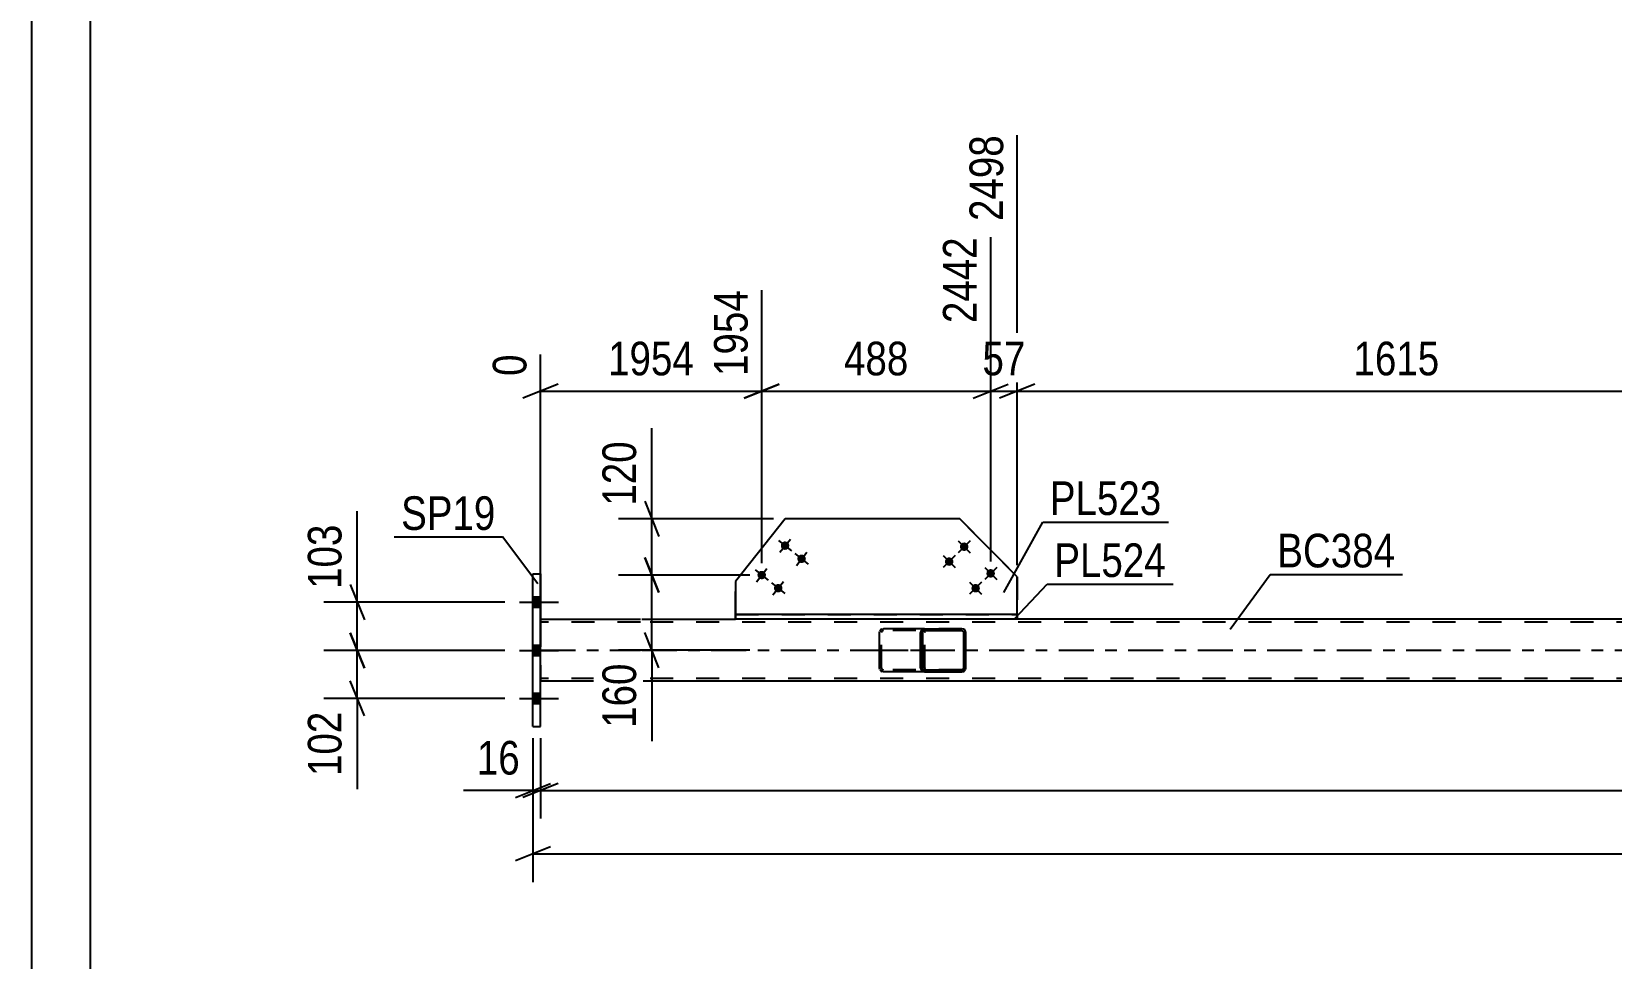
# Model space of a CAD drawing. Header units: millimetres. Extents: x 0 to 841, y 0 to 594.
# Drawn here: x 0 to 134.5, y 199.9 to 278.9 of the extents above; entities that cross this region are included whole.
import ezdxf

# ---------------------------------------------------------------- set-up
doc = ezdxf.new("R2010")
doc.units = ezdxf.units.MM
doc.linetypes.add('DXK_LINE_DOT2', pattern=[3.9198, 1.9599, -1.9599])
doc.linetypes.add('DXK_LINE_DOT3', pattern=[5.9187, 2.979, -0.9799, 0.9799, -0.9799])
doc.styles.add('Arial Narrow', font='ARIALN.TTF', dxfattribs={"height": 0.2})

# ---------------------------------------------------------------- blocks, each defined once
blk = doc.blocks.new('Unknown-570349097-1114 - 28277')
at = {"color": 5, "linetype": 'Continuous'}
for p, q in [((0, 594), (0, 0)), ((5, 589), (5, 5))]:
    blk.add_line(p, q, dxfattribs=at)
blk = doc.blocks.new('Bolt-570349097-1370 - 1231')
at = {"linetype": 'Continuous'}
for points in [[(64.39, 235.35), (64.45, 235.3), (64.49, 235.23), (64.52, 235.16), (64.53, 235.09), (64.52, 235.01), (64.5, 234.94), (64.47, 234.87), (64.42, 234.82), (64.36, 234.77), (64.3, 234.73), (64.22, 234.72), (64.15, 234.71), (64.07, 234.72), (64, 234.75), (63.94, 234.79), (63.89, 234.84), (63.85, 234.91), (63.82, 234.98), (63.81, 235.05), (63.81, 235.13), (63.83, 235.2), (63.87, 235.27), (63.91, 235.33), (63.97, 235.37), (64.04, 235.41), (64.11, 235.43), (64.19, 235.43), (64.26, 235.42), (64.33, 235.39)], [(65.8, 234.23), (65.86, 234.18), (65.9, 234.11), (65.92, 234.04), (65.94, 233.97), (65.93, 233.89), (65.91, 233.82), (65.88, 233.76), (65.83, 233.7), (65.77, 233.65), (65.71, 233.62), (65.63, 233.6), (65.56, 233.59), (65.48, 233.6), (65.41, 233.63), (65.35, 233.67), (65.3, 233.72), (65.26, 233.79), (65.23, 233.86), (65.22, 233.93), (65.22, 234.01), (65.24, 234.08), (65.28, 234.15), (65.32, 234.21), (65.38, 234.25), (65.45, 234.29), (65.52, 234.31), (65.6, 234.31), (65.67, 234.3), (65.74, 234.27)], [(62.4, 232.84), (62.46, 232.79), (62.5, 232.73), (62.53, 232.66), (62.54, 232.58), (62.53, 232.51), (62.51, 232.44), (62.48, 232.37), (62.43, 232.31), (62.37, 232.26), (62.31, 232.23), (62.23, 232.21), (62.16, 232.21), (62.08, 232.22), (62.01, 232.24), (61.95, 232.29), (61.9, 232.34), (61.86, 232.4), (61.83, 232.47), (61.82, 232.55), (61.82, 232.62), (61.84, 232.69), (61.88, 232.76), (61.92, 232.82), (61.98, 232.87), (62.05, 232.9), (62.12, 232.92), (62.2, 232.92), (62.27, 232.91), (62.34, 232.89)], [(63.81, 231.73), (63.87, 231.67), (63.91, 231.61), (63.93, 231.54), (63.95, 231.46), (63.94, 231.39), (63.92, 231.32), (63.89, 231.25), (63.84, 231.19), (63.78, 231.14), (63.72, 231.11), (63.64, 231.09), (63.57, 231.09), (63.49, 231.1), (63.42, 231.12), (63.36, 231.17), (63.31, 231.22), (63.27, 231.28), (63.24, 231.35), (63.23, 231.43), (63.23, 231.5), (63.25, 231.57), (63.28, 231.64), (63.33, 231.7), (63.39, 231.75), (63.46, 231.78), (63.53, 231.8), (63.61, 231.81), (63.68, 231.79), (63.75, 231.77)]]:
    blk.add_hatch(color=1, dxfattribs=at).paths.add_polyline_path(points)
at = {"color": 1, "linetype": 'Continuous'}
for p, q in [((63.6, 235.52), (64.73, 234.62)), ((63.72, 234.51), (64.62, 235.63)), ((65.01, 234.4), (66.14, 233.5)), ((65.13, 233.39), (66.02, 234.52)), ((61.61, 233.01), (62.74, 232.12)), ((61.73, 232), (62.63, 233.13)), ((63.02, 231.89), (64.15, 231)), ((63.14, 230.88), (64.03, 232.01))]:
    blk.add_line(p, q, dxfattribs=at)
blk = doc.blocks.new('Bolt-570349097-1369 - 1231')
at = {"linetype": 'Continuous'}
for points in [[(79.19, 235.26), (79.25, 235.3), (79.32, 235.33), (79.4, 235.34), (79.47, 235.34), (79.54, 235.32), (79.61, 235.29), (79.67, 235.24), (79.72, 235.18), (79.76, 235.12), (79.78, 235.05), (79.78, 234.97), (79.77, 234.9), (79.75, 234.82), (79.71, 234.76), (79.66, 234.71), (79.59, 234.66), (79.52, 234.64), (79.45, 234.62), (79.37, 234.62), (79.3, 234.64), (79.23, 234.67), (79.17, 234.72), (79.13, 234.78), (79.09, 234.84), (79.07, 234.92), (79.06, 234.99), (79.07, 235.07), (79.1, 235.14), (79.14, 235.2)], [(77.91, 233.99), (77.98, 234.03), (78.04, 234.06), (78.12, 234.07), (78.19, 234.07), (78.27, 234.05), (78.34, 234.02), (78.39, 233.97), (78.44, 233.92), (78.48, 233.85), (78.5, 233.78), (78.51, 233.7), (78.5, 233.63), (78.47, 233.56), (78.43, 233.49), (78.38, 233.44), (78.32, 233.4), (78.25, 233.37), (78.17, 233.35), (78.1, 233.36), (78.02, 233.37), (77.96, 233.41), (77.9, 233.45), (77.85, 233.51), (77.81, 233.58), (77.79, 233.65), (77.79, 233.72), (77.8, 233.8), (77.82, 233.87), (77.86, 233.93)], [(81.44, 232.98), (81.51, 233.03), (81.58, 233.06), (81.65, 233.07), (81.73, 233.07), (81.8, 233.05), (81.87, 233.02), (81.93, 232.97), (81.98, 232.91), (82.01, 232.85), (82.03, 232.77), (82.04, 232.7), (82.03, 232.62), (82, 232.55), (81.96, 232.49), (81.91, 232.44), (81.85, 232.39), (81.78, 232.36), (81.7, 232.35), (81.63, 232.35), (81.56, 232.37), (81.49, 232.4), (81.43, 232.45), (81.38, 232.51), (81.34, 232.57), (81.32, 232.65), (81.32, 232.72), (81.33, 232.8), (81.35, 232.87), (81.39, 232.93)], [(80.17, 231.72), (80.23, 231.76), (80.3, 231.79), (80.37, 231.8), (80.45, 231.8), (80.52, 231.78), (80.59, 231.75), (80.65, 231.7), (80.7, 231.64), (80.73, 231.58), (80.75, 231.51), (80.76, 231.43), (80.75, 231.36), (80.72, 231.29), (80.69, 231.22), (80.63, 231.17), (80.57, 231.12), (80.5, 231.1), (80.43, 231.08), (80.35, 231.09), (80.28, 231.1), (80.21, 231.14), (80.15, 231.18), (80.1, 231.24), (80.07, 231.31), (80.05, 231.38), (80.04, 231.45), (80.05, 231.53), (80.08, 231.6), (80.12, 231.66)]]:
    blk.add_hatch(color=1, dxfattribs=at).paths.add_polyline_path(points)
at = {"color": 1, "linetype": 'Continuous'}
for p, q in [((79.93, 235.49), (78.91, 234.47)), ((78.92, 235.49), (79.93, 234.47)), ((78.66, 234.22), (77.63, 233.21)), ((77.64, 234.22), (78.65, 233.2)), ((82.19, 233.22), (81.17, 232.2)), ((81.17, 233.22), (82.19, 232.2)), ((80.91, 231.95), (79.89, 230.93)), ((79.89, 231.95), (80.91, 230.93))]:
    blk.add_line(p, q, dxfattribs=at)
blk = doc.blocks.new('Part-570349097-1310 - 1231')
at = {"color": 2, "linetype": 'Continuous'}
for p, q in [((42.7, 232.66), (43.34, 232.66)), ((42.7, 219.66), (42.7, 232.66)), ((43.34, 219.66), (43.34, 232.66)), ((43.34, 232.66), (43.34, 228.8)), ((43.34, 219.66), (43.34, 223.52)), ((42.7, 219.66), (43.34, 219.66))]:
    blk.add_line(p, q, dxfattribs=at)
at = {"color": 7, "linetype": 'DXK_LINE_DOT2'}
for p, q in [((42.7, 219.66), (42.7, 232.66)), ((43.34, 228.8), (43.34, 223.52))]:
    blk.add_line(p, q, dxfattribs=at)
blk = doc.blocks.new('Part-570349097-1327 - 1231')
at = {"color": 2, "linetype": 'Continuous'}
for p, q in [((43.34, 228.8), (51.86, 228.8)), ((43.34, 228.77), (43.34, 228.8)), ((51.96, 228.8), (59.96, 228.8)), ((146.26, 228.8), (83.94, 228.8)), ((43.34, 223.52), (43.34, 223.56)), ((51.86, 223.52), (43.34, 223.52)), ((717.08, 223.52), (51.96, 223.52))]:
    blk.add_line(p, q, dxfattribs=at)
at = {"color": 7, "linetype": 'DXK_LINE_DOT2'}
for p, q in [((43.34, 228.8), (43.34, 228.8)), ((43.34, 228.8), (43.34, 228.77)), ((43.34, 228.66), (43.34, 228.77)), ((43.34, 228.77), (43.34, 228.66)), ((83.94, 228.8), (59.96, 228.8)), ((43.34, 228.51), (43.34, 228.66)), ((43.34, 228.66), (43.34, 228.51)), ((51.86, 228.56), (43.34, 228.56)), ((43.34, 228.54), (43.34, 228.56)), ((43.34, 228.54), (43.34, 228.56)), ((43.34, 228.51), (43.34, 228.54)), ((43.34, 228.41), (43.34, 228.54)), ((43.34, 223.78), (43.34, 228.51)), ((43.34, 228.51), (43.34, 223.82)), ((43.34, 228.49), (43.34, 228.51)), ((43.34, 228.41), (43.34, 228.49)), ((43.34, 228.41), (43.34, 223.91)), ((43.34, 228.41), (43.34, 223.91)), ((717.08, 228.56), (51.96, 228.56)), ((43.34, 223.91), (43.34, 223.83)), ((43.34, 223.83), (43.34, 223.91)), ((43.34, 223.83), (43.34, 223.78)), ((43.34, 223.78), (43.34, 223.83)), ((43.34, 223.66), (43.34, 223.82)), ((43.34, 223.78), (43.34, 223.76)), ((43.34, 223.76), (43.34, 223.78)), ((43.34, 223.78), (43.34, 223.66)), ((51.86, 223.76), (43.34, 223.76)), ((43.34, 223.66), (43.34, 223.56)), ((43.34, 223.56), (43.34, 223.66)), ((43.34, 223.56), (43.34, 223.52)), ((43.34, 223.52), (43.34, 223.52)), ((717.08, 223.76), (51.96, 223.76))]:
    blk.add_line(p, q, dxfattribs=at)
at = {"color": 7, "linetype": 'DXK_LINE_DOT3'}
for p, q in [((43.34, 226.16), (51.86, 226.16)), ((51.96, 226.16), (717.08, 226.16))]:
    blk.add_line(p, q, dxfattribs=at)
blk = doc.blocks.new('Part-570349097-1341 - 1231')
at = {"linetype": 'Continuous'}
h = blk.add_hatch(dxfattribs=at)
h.set_pattern_fill('', scale=0.7, style=0, pattern_type=0)
h.set_pattern_definition([(45, (79.5404, 227.7954), (-1.5715, 1.5715), [])])
h.paths.add_polyline_path([(79.57, 227.67), (79.54, 227.8), (79.47, 227.9), (79.36, 227.97), (79.23, 227.99), (76.03, 227.99), (75.9, 227.97), (75.79, 227.9), (75.72, 227.8), (75.7, 227.67), (75.7, 224.65), (75.72, 224.53), (75.79, 224.43), (75.9, 224.36), (76.03, 224.33), (79.23, 224.33), (79.36, 224.36), (79.47, 224.43), (79.54, 224.53), (79.57, 224.65)])
h.paths.add_polyline_path([(79.38, 224.59), (79.35, 224.54), (79.29, 224.51), (79.23, 224.49), (76.03, 224.49), (75.97, 224.51), (75.91, 224.54), (75.88, 224.59), (75.86, 224.65), (75.86, 227.67), (75.88, 227.73), (75.91, 227.79), (75.97, 227.82), (76.03, 227.83), (79.23, 227.83), (79.29, 227.82), (79.35, 227.79), (79.38, 227.73), (79.4, 227.67), (79.4, 224.65)])
at = {"color": 2, "linetype": 'Continuous'}
for p, q in [((72.21, 227.67), (72.23, 227.8)), ((72.21, 224.65), (72.21, 227.67)), ((72.42, 227.97), (72.54, 227.99)), ((76.03, 227.99), (72.54, 227.99)), ((75.72, 227.8), (75.7, 227.67)), ((75.7, 224.65), (75.7, 227.67)), ((75.86, 227.67), (75.88, 227.73)), ((75.86, 224.65), (75.86, 227.67)), ((75.88, 227.73), (75.91, 227.79)), ((75.89, 227.73), (75.89, 227.75)), ((75.91, 227.67), (75.89, 227.73)), ((76.03, 227.99), (75.9, 227.97)), ((75.91, 227.79), (75.97, 227.82)), ((75.91, 224.65), (75.91, 227.67)), ((75.97, 227.82), (76.03, 227.83)), ((76.03, 227.99), (79.23, 227.99)), ((76.03, 227.83), (79.23, 227.83)), ((79.36, 227.97), (79.23, 227.99)), ((79.23, 227.83), (79.29, 227.82)), ((79.29, 227.82), (79.35, 227.79)), ((79.35, 227.79), (79.38, 227.73)), ((79.38, 227.73), (79.4, 227.67)), ((79.4, 224.65), (79.4, 227.67)), ((79.57, 227.67), (79.54, 227.8)), ((79.57, 224.65), (79.57, 227.67)), ((72.23, 224.53), (72.21, 224.65)), ((72.54, 224.33), (72.42, 224.36)), ((76.03, 224.33), (72.54, 224.33)), ((75.7, 224.65), (75.72, 224.53)), ((75.88, 224.59), (75.86, 224.65)), ((75.91, 224.54), (75.88, 224.59)), ((75.89, 224.59), (75.91, 224.65)), ((75.89, 224.59), (75.89, 224.58)), ((75.9, 224.36), (76.03, 224.33)), ((75.97, 224.51), (75.91, 224.54)), ((76.03, 224.49), (75.97, 224.51)), ((76.03, 224.49), (79.23, 224.49)), ((76.03, 224.33), (79.23, 224.33)), ((79.29, 224.51), (79.23, 224.49)), ((79.23, 224.33), (79.36, 224.36)), ((79.35, 224.54), (79.29, 224.51)), ((79.38, 224.59), (79.35, 224.54)), ((79.4, 224.65), (79.38, 224.59)), ((79.54, 224.53), (79.57, 224.65))]:
    blk.add_line(p, q, dxfattribs=at)
at = {"color": 7, "linetype": 'DXK_LINE_DOT2'}
for p, q in [((72.39, 227.73), (72.38, 227.67)), ((72.38, 224.65), (72.38, 227.67)), ((72.42, 227.79), (72.39, 227.73)), ((72.48, 227.82), (72.42, 227.79)), ((72.54, 227.83), (72.48, 227.82)), ((79.23, 227.83), (72.54, 227.83)), ((75.74, 227.99), (75.87, 227.97)), ((75.74, 227.83), (75.75, 227.83)), ((75.75, 227.83), (75.8, 227.82)), ((75.86, 227.79), (75.8, 227.82)), ((75.89, 227.75), (75.86, 227.79)), ((79.23, 227.99), (76.03, 227.99)), ((76.05, 227.8), (76.08, 227.67)), ((76.08, 224.65), (76.08, 227.67)), ((72.38, 224.65), (72.39, 224.59)), ((72.39, 224.59), (72.42, 224.54)), ((72.42, 224.54), (72.48, 224.51)), ((72.48, 224.51), (72.54, 224.49)), ((79.23, 224.49), (72.54, 224.49)), ((75.74, 224.49), (75.8, 224.51)), ((75.87, 224.36), (75.74, 224.33)), ((75.8, 224.51), (75.86, 224.54)), ((75.89, 224.58), (75.86, 224.54)), ((79.23, 224.33), (76.03, 224.33)), ((76.08, 224.65), (76.05, 224.53))]:
    blk.add_line(p, q, dxfattribs=at)
at = {"color": 7, "linetype": 'DXK_LINE_DOT3'}
blk.add_line((70.89, 226.16), (77.63, 226.16), dxfattribs=at)
at = {"color": 2, "linetype": 'Continuous'}
for centre, start, end in [((72.53, 227.66), 110.9282, 155.8647), ((76.02, 227.66), 110.9291, 155.8657), ((79.24, 227.66), 24.1343, 69.0709), ((72.53, 224.67), 204.1353, 249.0718), ((76.02, 224.67), 204.1343, 249.0709), ((79.24, 224.67), 290.9291, 335.8657)]:
    blk.add_arc(centre, 0.33, start, end, dxfattribs=at)
at = {"color": 7, "linetype": 'DXK_LINE_DOT2'}
for centre, start, end in [((75.75, 227.66), 24.1353, 69.0718), ((75.75, 224.67), 290.9282, 335.8647)]:
    blk.add_arc(centre, 0.33, start, end, dxfattribs=at)
blk = doc.blocks.new('Part-570349097-1482 - 1231')
at = {"color": 2, "linetype": 'Continuous'}
for p, q in [((64.19, 237.35), (59.96, 232.03)), ((79.04, 237.35), (64.19, 237.35)), ((83.94, 232.42), (79.04, 237.35)), ((79.04, 237.35), (79.04, 237.35)), ((59.96, 232.03), (59.96, 229.2)), ((83.94, 229.2), (83.94, 232.42)), ((83.94, 232.42), (83.94, 232.42))]:
    blk.add_line(p, q, dxfattribs=at)
at = {"color": 7, "linetype": 'DXK_LINE_DOT2'}
for p, q in [((79.04, 237.35), (64.19, 237.35)), ((79.04, 237.35), (83.94, 232.42)), ((59.96, 229.2), (59.96, 232.03)), ((83.94, 232.42), (83.94, 229.2)), ((59.96, 229.2), (83.94, 229.2)), ((59.96, 229.2), (59.96, 229.2)), ((83.94, 229.2), (59.96, 229.2)), ((83.94, 229.2), (83.94, 229.2))]:
    blk.add_line(p, q, dxfattribs=at)
blk = doc.blocks.new('Part-570349097-1553 - 1231')
at = {"color": 2, "linetype": 'Continuous'}
for p, q in [((59.96, 228.8), (59.96, 229.2)), ((83.94, 229.2), (59.96, 229.2)), ((83.94, 228.8), (59.96, 228.8)), ((83.94, 228.8), (83.94, 229.2)), ((83.94, 229.2), (83.94, 228.8))]:
    blk.add_line(p, q, dxfattribs=at)
at = {"color": 7, "linetype": 'DXK_LINE_DOT2'}
for p, q in [((59.96, 229.2), (59.96, 228.8)), ((59.96, 229.2), (59.96, 229.2)), ((59.96, 228.8), (59.96, 228.8)), ((83.94, 229.2), (83.94, 229.2)), ((83.94, 229.2), (83.94, 229.2)), ((83.94, 228.8), (83.94, 228.8)), ((83.94, 228.8), (83.94, 228.8))]:
    blk.add_line(p, q, dxfattribs=at)
blk = doc.blocks.new('Bolt-570349097-1410 - 1231')
at = {"linetype": 'Continuous'}
for points in [[(43.34, 229.82), (43.34, 230.7), (42.7, 230.7), (42.7, 229.82)], [(43.34, 229.82), (43.34, 230.7), (42.7, 230.7), (42.7, 229.82)], [(43.34, 229.82), (43.34, 230.7), (42.7, 230.7), (42.7, 229.82)], [(43.34, 225.7), (43.34, 226.58), (42.7, 226.58), (42.7, 225.7)], [(43.34, 225.7), (43.34, 226.58), (42.7, 226.58), (42.7, 225.7)], [(43.34, 221.62), (43.34, 222.5), (42.7, 222.5), (42.7, 221.62)], [(43.34, 221.62), (43.34, 222.5), (42.7, 222.5), (42.7, 221.62)], [(43.34, 221.62), (43.34, 222.5), (42.7, 222.5), (42.7, 221.62)]]:
    blk.add_hatch(color=1, dxfattribs=at).paths.add_polyline_path(points)
at = {"color": 1, "linetype": 'Continuous'}
for p, q in [((41.54, 230.26), (44.86, 230.26)), ((41.54, 230.26), (44.86, 230.26)), ((41.54, 230.26), (44.86, 230.26)), ((42.7, 230.7), (43.34, 230.7)), ((42.7, 230.7), (43.34, 230.7)), ((42.7, 230.7), (43.34, 230.7)), ((42.7, 229.82), (43.34, 229.82)), ((42.7, 229.82), (43.34, 229.82)), ((42.7, 229.82), (43.34, 229.82)), ((41.54, 226.14), (44.86, 226.14)), ((41.54, 226.14), (44.86, 226.14)), ((42.7, 226.58), (43.34, 226.58)), ((42.7, 226.58), (43.34, 226.58)), ((42.7, 225.7), (43.34, 225.7)), ((42.7, 225.7), (43.34, 225.7)), ((41.54, 222.06), (44.86, 222.06)), ((41.54, 222.06), (44.86, 222.06)), ((41.54, 222.06), (44.86, 222.06)), ((42.7, 222.5), (43.34, 222.5)), ((42.7, 222.5), (43.34, 222.5)), ((42.7, 222.5), (43.34, 222.5)), ((42.7, 221.62), (43.34, 221.62)), ((42.7, 221.62), (43.34, 221.62)), ((42.7, 221.62), (43.34, 221.62))]:
    blk.add_line(p, q, dxfattribs=at)
blk = doc.blocks.new('StraightDimension-570349097-19220 - 1231')
at = {"color": 7, "linetype": 'Continuous'}
for p, q in [((83.94, 233.42), (83.94, 270.04)), ((148.52, 233.74), (148.52, 256.84)), ((85.44, 248.83), (82.44, 247.63)), ((83.94, 248.23), (148.52, 248.23)), ((147.02, 247.63), (150.02, 248.83))]:
    blk.add_line(p, q, dxfattribs=at)
at = {"color": 0}
blk.add_wipeout([(120.49, 248.98), (120.49, 253.18), (111.98, 253.18), (111.98, 248.98)], dxfattribs=at)
at = {"color": 3, "style": 'Arial Narrow'}
blk.add_text('1615', height=2.863, dxfattribs=at).set_placement((112.58, 249.58))
at = {"color": 0, "linetype": 'Continuous'}
blk.add_wipeout([(147.92, 257.44), (143.72, 257.44), (143.72, 248.93), (147.92, 248.93)], dxfattribs=at)
at = {"color": 3, "linetype": 'Continuous', "style": 'Arial Narrow'}
blk.add_text('4113', height=2.863, rotation=90.0002, dxfattribs=at).set_placement((147.32, 249.53))
blk = doc.blocks.new('StraightDimension-570349097-19448 - 1231')
at = {"color": 7, "linetype": 'Continuous'}
for p, q in [((42.7, 218.66), (42.7, 206.41)), ((44.2, 209.41), (41.2, 208.21)), ((42.7, 208.81), (726.34, 208.81))]:
    blk.add_line(p, q, dxfattribs=at)
blk = doc.blocks.new('StraightDimension-570349097-21712 - 1231')
at = {"color": 7, "linetype": 'Continuous'}
for p, q in [((52.23, 234.07), (53.43, 231.07)), ((61.18, 232.57), (49.98, 232.57)), ((52.83, 226.16), (52.83, 232.57)), ((53.43, 224.66), (52.23, 227.66)), ((61.18, 226.16), (49.98, 226.16)), ((52.83, 226.16), (52.83, 218.43)), ((52.83, 226.16), (52.83, 218.43))]:
    blk.add_line(p, q, dxfattribs=at)
at = {"color": 0}
blk.add_wipeout([(52.08, 225.64), (47.88, 225.64), (47.88, 218.95), (52.08, 218.95)], dxfattribs=at)
at = {"color": 3, "style": 'Arial Narrow'}
blk.add_text('160', height=2.863, rotation=90.0002, dxfattribs=at).set_placement((51.48, 219.55))
blk = doc.blocks.new('StraightDimension-570349097-19419 - 1231')
at = {"color": 7, "linetype": 'Continuous'}
for p, q in [((42.7, 218.66), (42.7, 211.82)), ((43.34, 218.66), (43.34, 211.82)), ((42.7, 214.22), (36.79, 214.22)), ((42.7, 214.22), (36.79, 214.22)), ((41.2, 213.62), (44.2, 214.82)), ((44.84, 214.82), (41.84, 213.62)), ((42.7, 214.22), (43.34, 214.22))]:
    blk.add_line(p, q, dxfattribs=at)
at = {"color": 0}
blk.add_wipeout([(42.18, 214.97), (42.18, 219.17), (37.32, 219.17), (37.32, 214.97)], dxfattribs=at)
at = {"color": 3, "style": 'Arial Narrow'}
blk.add_text('16', height=2.863, dxfattribs=at).set_placement((37.92, 215.57))
blk = doc.blocks.new('StraightDimension-570349097-9699 - 1231')
at = {"color": 7, "linetype": 'Continuous'}
for p, q in [((27.14, 227.64), (28.34, 224.64)), ((40.3, 226.14), (24.89, 226.14)), ((27.74, 222.06), (27.74, 226.14)), ((28.34, 220.56), (27.14, 223.56)), ((40.3, 222.06), (24.89, 222.06)), ((27.74, 222.06), (27.74, 214.33)), ((27.74, 222.06), (27.74, 214.33))]:
    blk.add_line(p, q, dxfattribs=at)
at = {"color": 0}
blk.add_wipeout([(26.99, 221.54), (22.79, 221.54), (22.79, 214.85), (26.99, 214.85)], dxfattribs=at)
at = {"color": 3, "style": 'Arial Narrow'}
blk.add_text('102', height=2.863, rotation=90.0002, dxfattribs=at).set_placement((26.39, 215.45))
blk = doc.blocks.new('StraightDimension-570349097-9701 - 1231')
at = {"color": 7, "linetype": 'Continuous'}
for p, q in [((27.74, 230.26), (27.74, 238)), ((27.74, 230.26), (27.74, 238)), ((27.14, 231.76), (28.34, 228.76)), ((40.3, 230.26), (24.89, 230.26)), ((27.74, 226.14), (27.74, 230.26)), ((28.34, 224.64), (27.14, 227.64)), ((40.3, 226.14), (24.89, 226.14))]:
    blk.add_line(p, q, dxfattribs=at)
at = {"color": 0}
blk.add_wipeout([(26.99, 237.47), (22.79, 237.47), (22.79, 230.79), (26.99, 230.79)], dxfattribs=at)
at = {"color": 3, "style": 'Arial Narrow'}
blk.add_text('103', height=2.863, rotation=90.0002, dxfattribs=at).set_placement((26.39, 231.39))
blk = doc.blocks.new('StraightDimension-570349097-19221 - 1231')
at = {"color": 7, "linetype": 'Continuous'}
for p, q in [((83.94, 233.42), (83.94, 270.04)), ((81.68, 233.71), (81.68, 261.34)), ((80.18, 247.63), (83.18, 248.83)), ((81.68, 248.23), (83.94, 248.23)), ((85.44, 248.83), (82.44, 247.63))]:
    blk.add_line(p, q, dxfattribs=at)
at = {"color": 0, "linetype": 'Continuous'}
blk.add_wipeout([(83.34, 270.64), (79.14, 270.64), (79.14, 262.13), (83.34, 262.13)], dxfattribs=at)
at = {"color": 0}
blk.add_wipeout([(85.24, 248.98), (85.24, 253.18), (80.38, 253.18), (80.38, 248.98)], dxfattribs=at)
at = {"color": 3, "linetype": 'Continuous', "style": 'Arial Narrow'}
blk.add_text('2498', height=2.863, rotation=90.0002, dxfattribs=at).set_placement((82.74, 262.73))
at = {"color": 3, "style": 'Arial Narrow'}
blk.add_text('57', height=2.863, dxfattribs=at).set_placement((80.98, 249.58))
blk = doc.blocks.new('StraightDimension-570349097-19222 - 1231')
at = {"color": 7, "linetype": 'Continuous'}
for p, q in [((81.68, 233.71), (81.68, 261.34)), ((62.18, 233.57), (62.18, 256.84)), ((63.68, 248.83), (60.68, 247.63)), ((62.18, 248.23), (81.68, 248.23)), ((80.18, 247.63), (83.18, 248.83))]:
    blk.add_line(p, q, dxfattribs=at)
at = {"color": 0}
blk.add_wipeout([(75.27, 248.98), (75.27, 253.18), (68.59, 253.18), (68.59, 248.98)], dxfattribs=at)
at = {"color": 3, "style": 'Arial Narrow'}
blk.add_text('488', height=2.863, dxfattribs=at).set_placement((69.19, 249.58))
at = {"color": 0, "linetype": 'Continuous'}
blk.add_wipeout([(81.08, 261.94), (76.88, 261.94), (76.88, 253.43), (81.08, 253.43)], dxfattribs=at)
at = {"color": 3, "linetype": 'Continuous', "style": 'Arial Narrow'}
blk.add_text('2442', height=2.863, rotation=90.0002, dxfattribs=at).set_placement((80.48, 254.03))
blk = doc.blocks.new('StraightDimension-570349097-19223 - 1231')
at = {"color": 7, "linetype": 'Continuous'}
for p, q in [((62.18, 233.57), (62.18, 256.84)), ((43.34, 229.8), (43.34, 251.36)), ((44.84, 248.83), (41.84, 247.63)), ((43.34, 248.23), (62.18, 248.23)), ((60.68, 247.63), (63.68, 248.83))]:
    blk.add_line(p, q, dxfattribs=at)
at = {"color": 0}
blk.add_wipeout([(57.02, 248.98), (57.02, 253.18), (48.5, 253.18), (48.5, 248.98)], dxfattribs=at)
at = {"color": 3, "style": 'Arial Narrow'}
blk.add_text('1954', height=2.863, dxfattribs=at).set_placement((49.1, 249.58))
at = {"color": 0, "linetype": 'Continuous'}
for points in [[(61.58, 257.44), (57.38, 257.44), (57.38, 248.93), (61.58, 248.93)], [(42.74, 251.96), (38.54, 251.96), (38.54, 248.93), (42.74, 248.93)]]:
    blk.add_wipeout(points, dxfattribs=at)
at = {"color": 3, "linetype": 'Continuous', "style": 'Arial Narrow'}
for s, height, p in [('1954', 2.863, (60.98, 249.53)), ('0', 2.86, (42.14, 249.53))]:
    blk.add_text(s, height=height, rotation=90.0002, dxfattribs=at).set_placement(p)
blk = doc.blocks.new('StraightDimension-570349097-19418 - 1231')
at = {"color": 7, "linetype": 'Continuous'}
for p, q in [((43.34, 218.66), (43.34, 211.82)), ((44.84, 214.82), (41.84, 213.62)), ((43.34, 214.22), (725.7, 214.22))]:
    blk.add_line(p, q, dxfattribs=at)
blk = doc.blocks.new('StraightDimension-570349097-21711 - 1231')
at = {"color": 7, "linetype": 'Continuous'}
for p, q in [((52.83, 237.35), (52.83, 245.09)), ((52.83, 237.35), (52.83, 245.09)), ((52.23, 238.85), (53.43, 235.85)), ((63.19, 237.35), (49.98, 237.35)), ((52.83, 232.57), (52.83, 237.35)), ((53.43, 231.07), (52.23, 234.07)), ((61.18, 232.57), (49.98, 232.57))]:
    blk.add_line(p, q, dxfattribs=at)
at = {"color": 0}
blk.add_wipeout([(52.08, 244.56), (47.88, 244.56), (47.88, 237.88), (52.08, 237.88)], dxfattribs=at)
at = {"color": 3, "style": 'Arial Narrow'}
blk.add_text('120', height=2.863, rotation=90.0002, dxfattribs=at).set_placement((51.48, 238.48))
blk = doc.blocks.new('Mark-570349097-1306 - 1231')
at = {"color": 0}
blk.add_wipeout([(39.51, 236.41), (39.51, 239.41), (31.47, 239.41), (31.47, 236.41)], dxfattribs=at)
blk.add_wipeout([(39.51, 236.41), (39.51, 239.41), (31.47, 239.41), (31.47, 236.41)], dxfattribs=at)
at = {"color": 30, "linetype": 'Continuous'}
for p in [(30.87, 235.81), (43.12, 231.82)]:
    blk.add_line(p, (40.11, 235.81), dxfattribs=at)
at = {"color": 3, "style": 'Arial Narrow'}
blk.add_text('SP19', height=2.863, dxfattribs=at).set_placement((31.47, 236.41))
blk = doc.blocks.new('Mark-570349097-1323 - 1231')
at = {"color": 0}
blk.add_wipeout([(116.14, 233.22), (116.14, 236.22), (106.09, 236.22), (106.09, 233.22)], dxfattribs=at)
blk.add_wipeout([(116.14, 233.22), (116.14, 236.22), (106.09, 236.22), (106.09, 233.22)], dxfattribs=at)
at = {"color": 30, "linetype": 'Continuous'}
for p, q in [((102.07, 227.95), (105.49, 232.62)), ((105.49, 232.62), (116.74, 232.62))]:
    blk.add_line(p, q, dxfattribs=at)
at = {"color": 3, "style": 'Arial Narrow'}
blk.add_text('BC384', height=2.863, dxfattribs=at).set_placement((106.09, 233.22))
blk = doc.blocks.new('Mark-570349097-1478 - 1231')
at = {"color": 0}
blk.add_wipeout([(96.23, 237.68), (96.23, 240.68), (86.72, 240.68), (86.72, 237.68)], dxfattribs=at)
blk.add_wipeout([(96.23, 237.68), (96.23, 240.68), (86.72, 240.68), (86.72, 237.68)], dxfattribs=at)
at = {"color": 30, "linetype": 'Continuous'}
for p, q in [((82.8, 231.09), (86.12, 237.08)), ((86.12, 237.08), (96.83, 237.08))]:
    blk.add_line(p, q, dxfattribs=at)
at = {"color": 3, "style": 'Arial Narrow'}
blk.add_text('PL523', height=2.863, dxfattribs=at).set_placement((86.72, 237.68))
blk = doc.blocks.new('Mark-570349097-1549 - 1231')
at = {"color": 0}
blk.add_wipeout([(96.61, 232.4), (96.61, 235.4), (87.1, 235.4), (87.1, 232.4)], dxfattribs=at)
blk.add_wipeout([(96.61, 232.4), (96.61, 235.4), (87.1, 235.4), (87.1, 232.4)], dxfattribs=at)
at = {"color": 30, "linetype": 'Continuous'}
for p, q in [((83.75, 228.87), (86.5, 231.8)), ((86.5, 231.8), (97.21, 231.8))]:
    blk.add_line(p, q, dxfattribs=at)
at = {"color": 3, "style": 'Arial Narrow'}
blk.add_text('PL524', height=2.863, dxfattribs=at).set_placement((87.1, 232.4))

msp = doc.modelspace()

# ---------------------------------------------------------------- block references
for name in ['Unknown-570349097-1114 - 28277', 'Part-570349097-1482 - 1231', 'Bolt-570349097-1370 - 1231', 'Bolt-570349097-1369 - 1231', 'Part-570349097-1310 - 1231', 'Bolt-570349097-1410 - 1231', 'Part-570349097-1327 - 1231', 'Part-570349097-1553 - 1231', 'Part-570349097-1341 - 1231']:
    msp.add_blockref(name, (0, 0))

# ---------------------------------------------------------------- next in the draw order: block references
for name in ['StraightDimension-570349097-19220 - 1231', 'StraightDimension-570349097-19448 - 1231']:
    msp.add_blockref(name, (0, 0))

# ---------------------------------------------------------------- next in the draw order: block references
for name in ['StraightDimension-570349097-19221 - 1231', 'Mark-570349097-1323 - 1231', 'StraightDimension-570349097-21712 - 1231', 'StraightDimension-570349097-19419 - 1231']:
    msp.add_blockref(name, (0, 0))

# ---------------------------------------------------------------- next in the draw order: block references
for name in ['StraightDimension-570349097-19222 - 1231', 'StraightDimension-570349097-9699 - 1231', 'StraightDimension-570349097-19418 - 1231']:
    msp.add_blockref(name, (0, 0))

# ---------------------------------------------------------------- next in the draw order: block references
for name in ['Mark-570349097-1478 - 1231', 'StraightDimension-570349097-9701 - 1231']:
    msp.add_blockref(name, (0, 0))

# ---------------------------------------------------------------- next in the draw order: block references
for name in ['StraightDimension-570349097-19223 - 1231', 'Mark-570349097-1549 - 1231']:
    msp.add_blockref(name, (0, 0))

# ---------------------------------------------------------------- next in the draw order: block references
for name in ['StraightDimension-570349097-21711 - 1231', 'Mark-570349097-1306 - 1231']:
    msp.add_blockref(name, (0, 0))

doc.saveas('drawing.dxf')
